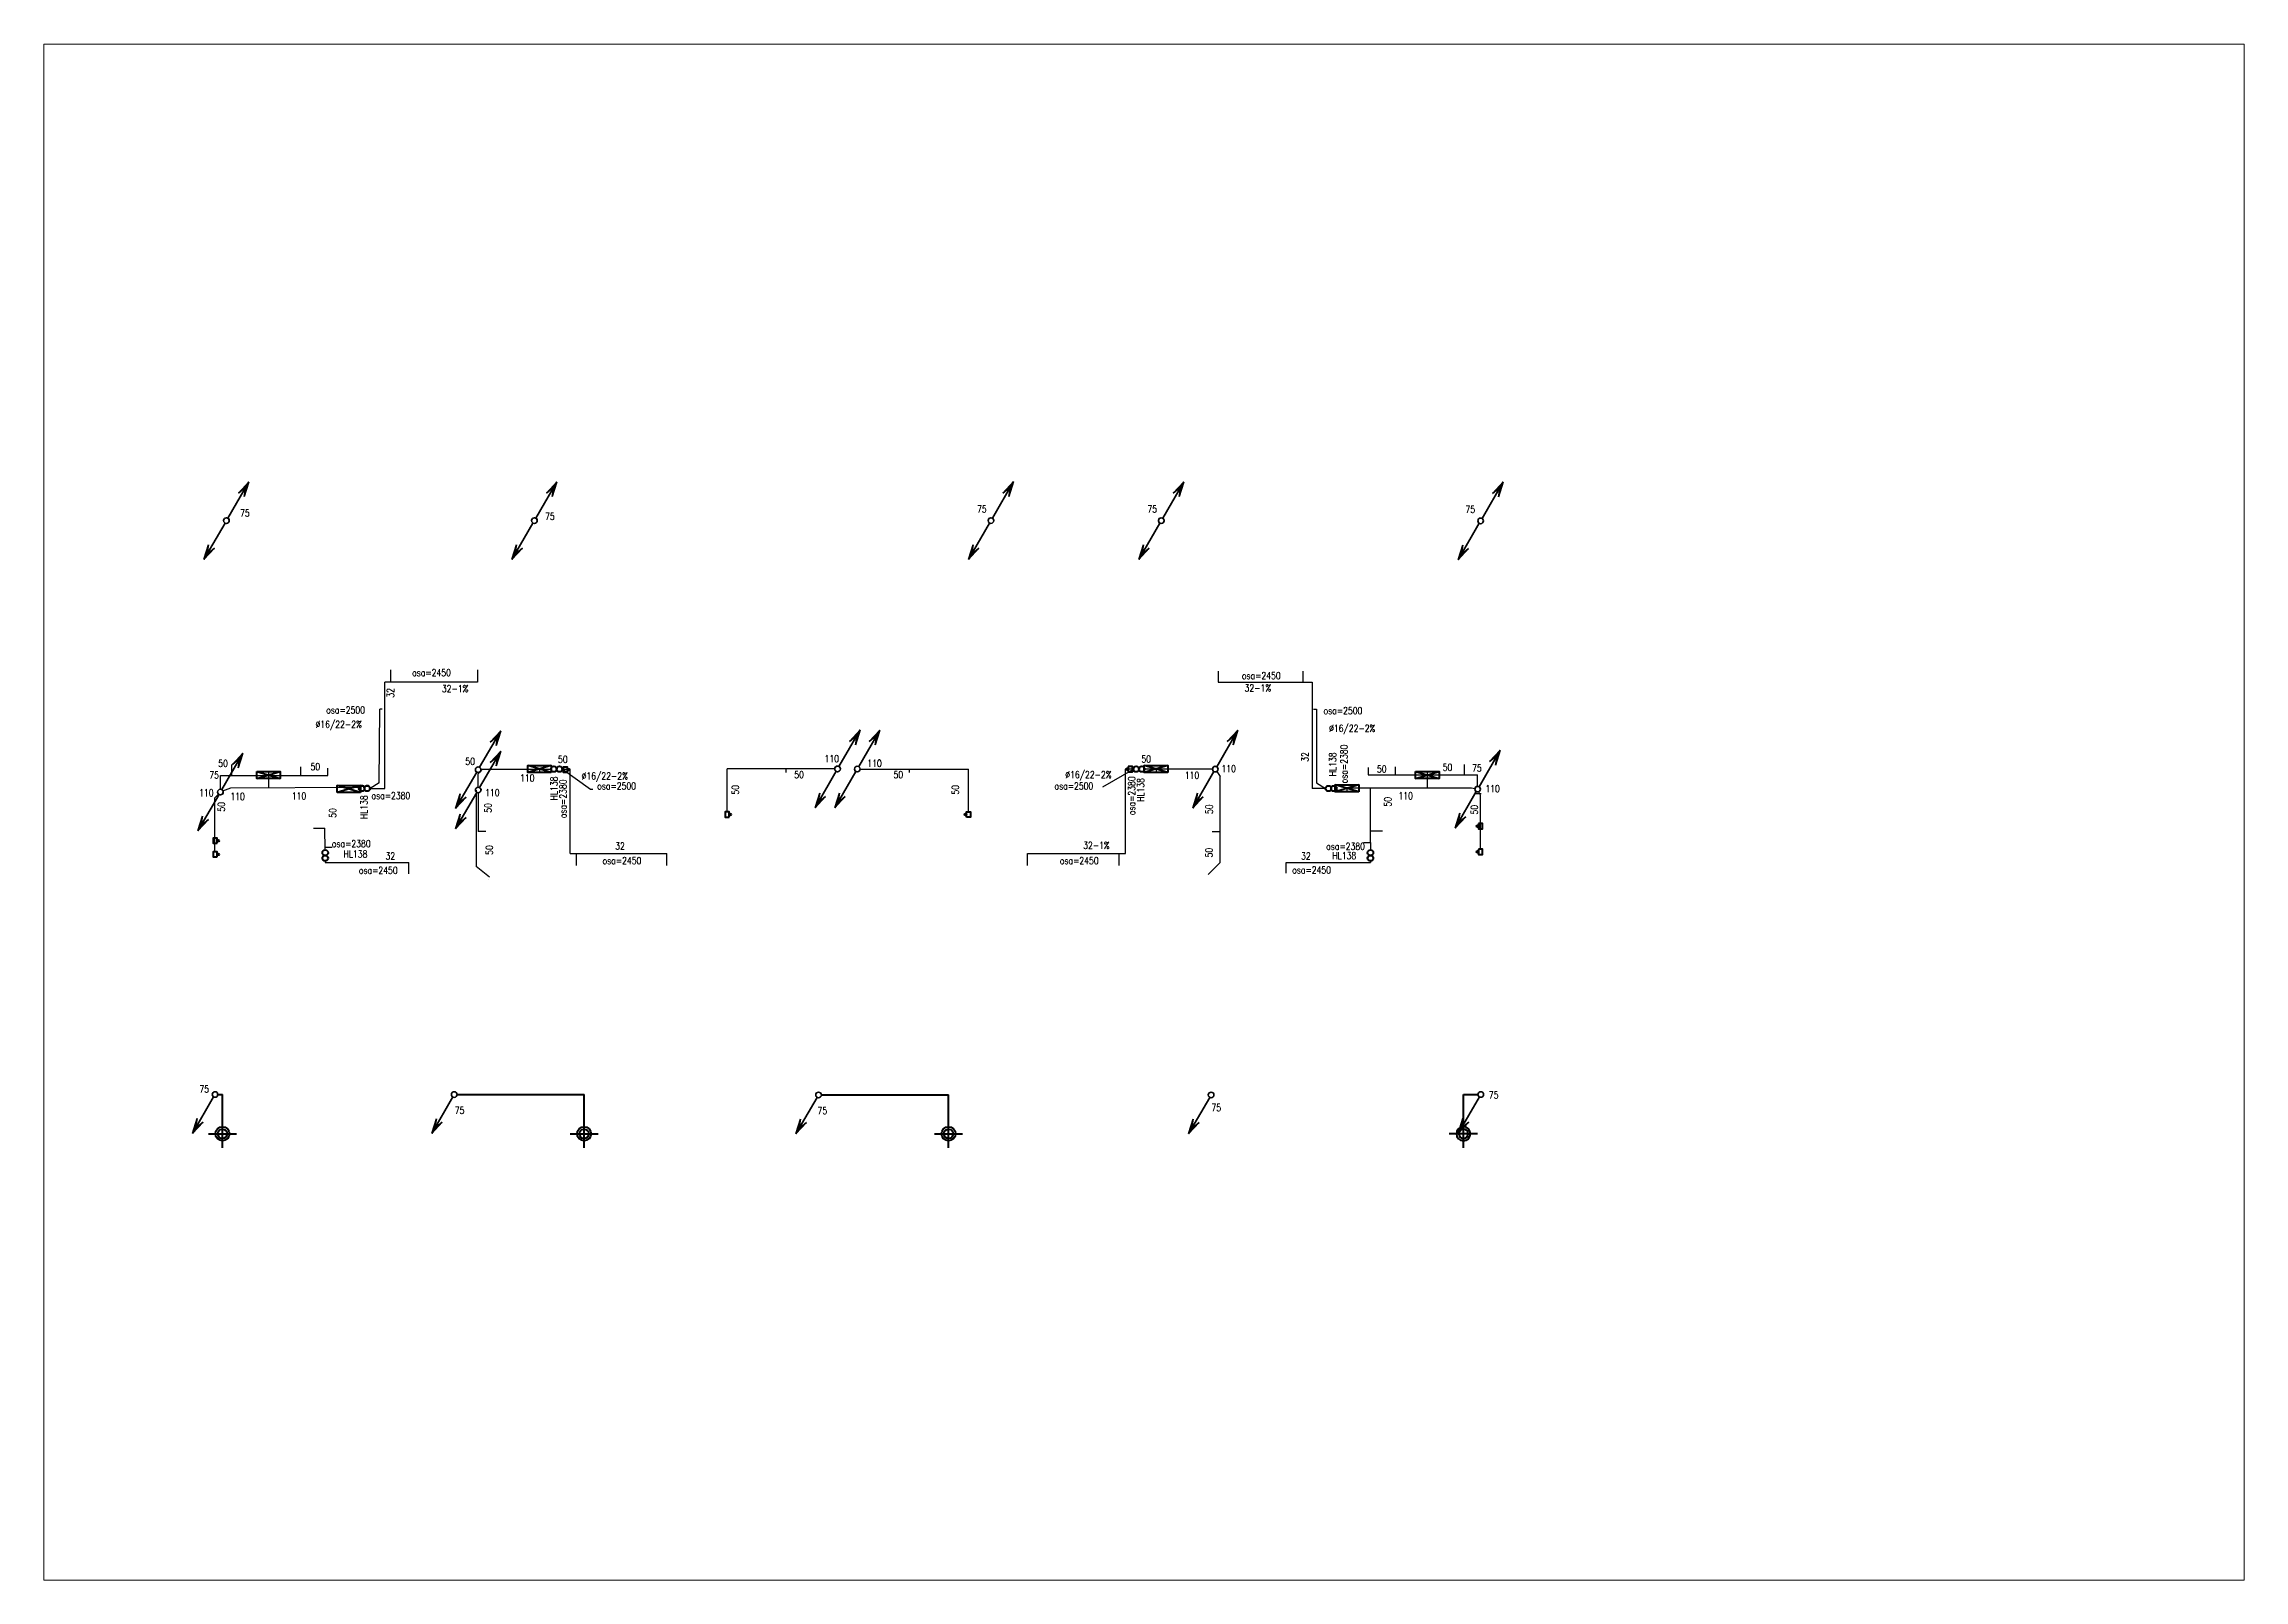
# Paper-space layout 'Layout1' of a CAD drawing. Header units: millimetres. Extents: x 29 to 260, y 20 to 181.
# The model-space entities are those that its viewports show. They can reach past a viewport. Long polylines and large blocks are cut down to what shows.
import ezdxf

# ---------------------------------------------------------------- set-up
doc = ezdxf.new("R2010")
doc.units = ezdxf.units.MM
doc.layers.get('0').update_dxf_attribs({"color": 34})
for name, color, linetype, lineweight in [('ZT_K_DES_ZAV', 34, 'DESTAKPOD', 70), ('ZT_STOUP', 34, 'Continuous', 35), ('ZT_TVAR', 34, 'Continuous', 40)]:
    doc.layers.add(name, color=color, linetype=linetype, lineweight=lineweight)
for name, color, linetype in [('ZT_K_KONDEN', 34, 'KONDENZAT'), ('ZT_K_KONDEN_ZAV', 34, 'KONDENZAT_ZAV'), ('ZT_K_PRIPOJ', 34, 'Continuous'), ('ZT_POPIS', 34, 'Continuous')]:
    doc.layers.add(name, color=color, linetype=linetype)
doc.styles.add('CARY', font='simplex.shx', dxfattribs={"height": 1.5})
doc.styles.add('SIMPLEX', font='simplex.shx')
doc.styles.get("Standard").update_dxf_attribs({"font": 'arial.ttf'})
doc.linetypes.add('DESTAKPOD', pattern='A,3,-1.5,3,-1.5,3,-1.5,["D",CARY,S=1,R=0,X=0,Y=-0.7],-2.8', length=16.3)
doc.linetypes.add('KONDENZAT', pattern='A,8,-1.5,["K",CARY,S=1,R=0,X=0,Y=-0.7],-2.8', length=12.3)
doc.linetypes.add('KONDENZAT_ZAV', pattern='A,3,-1.5,3,-1.5,3,-1.5,["K",Standard,S=1.5,R=0,X=0,Y=-0.5],-2', length=15.5)

# ---------------------------------------------------------------- blocks, each defined once
blk = doc.blocks.new('stoup')
at = {"layer": 'ZT_STOUP'}
for p, q in [((65972, -6610), (66723, -5311)), ((66723, -5311), (66349, -5717)), ((66723, -5311), (66558, -5837)), ((66349, -5717), (66618, -5493)), ((66558, -5837), (66618, -5493))]:
    blk.add_line(p, q, dxfattribs=at)
blk.add_circle((65922, -6696), 100, dxfattribs=at)
blk = doc.blocks.new('VTOK')
at = {"layer": 'ZT_TVAR'}
for p, q in [((-300, 0), (300, 0)), ((0, -300), (0, 300))]:
    blk.add_line(p, q, dxfattribs=at)
for radius in [150, 100]:
    blk.add_circle((0, 0), radius, dxfattribs=at)

msp = doc.modelspace()

# ---------------------------------------------------------------- linework, layer by layer
msp.add_line((-4110, 63780), (-4110, 63780))
msp.add_line((-4110, 63780), (-4110, 63780))
at = {"layer": 'ZT_K_DES_ZAV', "ltscale": 50}
for p, q in [((-5190, 56884), (-5093, 56884)), ((-5093, 56045), (-5093, 56884)), ((-88, 56883), (2622, 56883)), ((2622, 56045), (2622, 56883)), ((7683, 56875), (10397, 56875)), ((10397, 56045), (10397, 56875)), ((21379, 56884), (21690, 56884)), ((21379, 56045), (21379, 56884))]:
    msp.add_line(p, q, dxfattribs=at)
at = {"layer": 'ZT_K_KONDEN', "ltscale": 50}
for p, q in [((-1510, 65945), (-1510, 65685)), ((345, 65945), (345, 65685)), ((16151, 65918), (16151, 65685)), ((17951, 65917), (17951, 65685)), ((345, 65685), (-1628, 65685)), ((-1628, 63415), (-1628, 65685)), ((16151, 65685), (18156, 65685)), ((18156, 65685), (18156, 63415)), ((2154, 63828), (2324, 63828)), ((2324, 62024), (2324, 63828)), ((14173, 62024), (14173, 63828)), ((14343, 63828), (14173, 63828)), ((-1944, 63415), (-1628, 63415)), ((18440, 63415), (18156, 63415)), ((2324, 62024), (4385, 62024)), ((2460, 61770), (2460, 62024)), ((4385, 61772), (4385, 62024)), ((12081, 61772), (12081, 62024)), ((12081, 62024), (14173, 62024)), ((14036, 61770), (14036, 62024)), ((-2900, 61868), (-2900, 61835)), ((-2900, 61835), (-1115, 61835)), ((-1115, 61592), (-1115, 61835)), ((17599, 61605), (17599, 61835)), ((17599, 61835), (19396, 61835)), ((19396, 61868), (19396, 61835))]:
    msp.add_line(p, q, dxfattribs=at)
at = {"layer": 'ZT_K_KONDEN_ZAV', "ltscale": 50}
for p, q in [((-1749, 63535), (-1736, 65106)), ((-1689, 65106), (-1736, 65106)), ((18182, 65111), (18244, 65111)), ((18246, 65111), (18246, 63535)), ((2760, 63393), (2154, 63828)), ((13690, 63450), (14342, 63828)), ((-1749, 63535), (-1944, 63415)), ((18246, 63535), (18440, 63415))]:
    msp.add_line(p, q, dxfattribs=at)
at = {"layer": 'ZT_K_PRIPOJ'}
for p, q in [((-4902, 63930), (-4902, 63695)), ((-3427, 63880), (-3427, 63695)), ((-2846, 63695), (-2846, 63848)), ((7969, 63832), (5673, 63832)), ((5673, 62915), (5673, 63832)), ((6931, 63753), (6931, 63832)), ((8509, 63830), (10823, 63830)), ((9565, 63753), (9565, 63830)), ((10823, 62915), (10823, 63830)), ((14343, 63828), (14318, 63828)), ((14462, 63828), (14459, 63828)), ((16027, 63828), (14572, 63828)), ((14822, 63828), (14822, 63755)), ((19348, 63860), (19348, 63707)), ((19923, 63880), (19923, 63707)), ((21398, 63930), (21398, 63707)), ((-5137, 63398), (-5137, 63695)), ((-5137, 63695), (-2846, 63695)), ((-5081, 63362), (-4916, 63431)), ((-4916, 63431), (-2174, 63442)), ((-4110, 63780), (-4109, 63432)), ((-2909, 63439), (-2909, 63441)), ((-2399, 63442), (-2399, 63405)), ((322, 63382), (322, 61751)), ((363, 63725), (450, 63817)), ((363, 63442), (363, 63725)), ((1923, 63817), (450, 63817)), ((1673, 63812), (1673, 63755)), ((2036, 63817), (2035, 63817)), ((2178, 63817), (2153, 63817)), ((2806, 63393), (2760, 63393)), ((16119, 63778), (16189, 63669)), ((16189, 61838), (16189, 63669)), ((18896, 63426), (18896, 63340)), ((18896, 63426), (21555, 63426)), ((19348, 63707), (21683, 63707)), ((19396, 62260), (19396, 63426)), ((20610, 63426), (20610, 63780)), ((21555, 63426), (21625, 63412)), ((21683, 63460), (21683, 63707)), ((-5179, 63296), (-5258, 63215)), ((-5258, 62064), (-5258, 63215)), ((363, 63322), (363, 62500)), ((21615, 63306), (21755, 63306)), ((21743, 63275), (21709, 63346)), ((21743, 62118), (21743, 63275)), ((-3154, 62568), (-2906, 62569)), ((-2904, 62105), (-2906, 62569)), ((523, 62500), (363, 62500)), ((16023, 62500), (16189, 62500)), ((19650, 62507), (19396, 62507)), ((-2752, 62155), (-2904, 62155)), ((19248, 62260), (19396, 62260)), ((19396, 62260), (19396, 62105)), ((603, 61525), (322, 61751)), ((15937, 61578), (16189, 61838)), ((573, 61470), (573, 61470))]:
    msp.add_line(p, q, dxfattribs=at)
at = {"layer": 'ZT_TVAR'}
for p, q in [((1923, 63905), (1423, 63755)), ((1923, 63755), (1423, 63905)), ((15072, 63905), (14572, 63755)), ((15072, 63755), (14572, 63905)), ((-4360, 63630), (-3860, 63780)), ((-4360, 63780), (-3860, 63630)), ((-2149, 63480), (-2649, 63330)), ((-2149, 63330), (-2649, 63480)), ((19146, 63490), (18646, 63340)), ((19146, 63340), (18646, 63490)), ((20360, 63630), (20860, 63780)), ((20360, 63780), (20860, 63630))]:
    msp.add_line(p, q, dxfattribs=at)
for points in [[(1923, 63755), (1423, 63755), (1423, 63905), (1923, 63905)], [(2268, 63762), (2268, 63872), (2178, 63872), (2178, 63762)], [(14228, 63883), (14228, 63773), (14318, 63773), (14318, 63883)], [(15072, 63755), (14572, 63755), (14572, 63905), (15072, 63905)], [(-4360, 63780), (-3860, 63780), (-3860, 63630), (-4360, 63630)], [(19146, 63340), (18646, 63340), (18646, 63490), (19146, 63490)], [(20360, 63780), (20860, 63780), (20860, 63630), (20360, 63630)], [(5718, 62805), (5718, 62915), (5628, 62915), (5628, 62805)], [(10778, 62805), (10778, 62915), (10868, 62915), (10868, 62805)], [(21698, 62667), (21698, 62557), (21788, 62557), (21788, 62667)], [(-5202, 62245), (-5202, 62355), (-5292, 62355), (-5292, 62245)], [(-5202, 61954), (-5202, 62064), (-5292, 62064), (-5292, 61954)], [(21698, 62118), (21698, 62008), (21788, 62008), (21788, 62118)]]:
    msp.add_lwpolyline(points, close=True, dxfattribs=at)
for points in [[(-2649, 63330), (-2649, 63480), (-2149, 63480), (-2149, 63330)], [(-2149, 63330), (-2649, 63330)]]:
    msp.add_lwpolyline(points, dxfattribs=at)
for centre, radius in [((1977, 63828), 60), ((2094, 63828), 60), ((2288, 63817), 20), ((14208, 63828), 20), ((14402, 63828), 60), ((14519, 63828), 60), ((-2121, 63415), 60), ((-2004, 63415), 60), ((18500, 63415), 60), ((18617, 63415), 60), ((5738, 62860), 20), ((10758, 62860), 20), ((21678, 62612), 20), ((-5182, 62300), 20), ((-5182, 62009), 20), ((-2900, 62045), 60), ((-2900, 61928), 60), ((19396, 62045), 60), ((19396, 61928), 60), ((21678, 62063), 20)]:
    msp.add_circle(centre, radius, dxfattribs=at)
for centre, start, end in [((-2121, 63415), 346.834, 241.5414), ((-2004, 63415), 341.9985, 193.166)]:
    msp.add_arc(centre, 60, start, end, dxfattribs=at)

# ---------------------------------------------------------------- block references
at = {"layer": 'ZT_STOUP', "xscale": 0.6, "yscale": 0.6, "zscale": 0.6}
for p in [(-44562, 73149), (-37991, 73149), (-28252, 73150), (-24618, 73149), (-17807, 73144), (-39191, 67834), (-31524, 67850), (-31104, 67847), (-23466, 67846), (-44690, 67356), (-39191, 67400), (-17870, 67418)]:
    msp.add_blockref('stoup', p, dxfattribs=at)
at = {"layer": 'ZT_STOUP', "xscale": 0.6, "yscale": 0.6, "zscale": 0.6, "rotation": 180}
for p in [(34545, 65114), (41115, 65114), (50854, 65114), (54488, 65113), (61300, 65109), (39916, 59798), (47582, 59815), (48003, 59812), (55640, 59810), (34417, 59321), (39916, 59365), (61237, 59383), (34303, 52866), (39405, 52865), (47176, 52857), (55551, 52857), (61303, 52866)]:
    msp.add_blockref('stoup', p, dxfattribs=at)
at = {"layer": 'ZT_TVAR'}
for p in [(-5093, 56045), (2622, 56045), (10397, 56045)]:
    msp.add_blockref('VTOK', p, dxfattribs=at)
at = {"layer": 'ZT_TVAR', "xscale": -1}
msp.add_blockref('VTOK', (21379, 56045), dxfattribs=at)

# ---------------------------------------------------------------- texts
at = {"layer": 'ZT_POPIS', "style": 'SIMPLEX', "width": 0.8}
for s, p in [('75', (-4717, 69221)), ('75', (1788, 69146)), ('75', (11003, 69304)), ('75', (14637, 69304)), ('75', (21425, 69299)), ('osa=2450', (-1047, 65813)), ('osa=2450', (16654, 65751)), ('32-1%%%', (-412, 65470)), ('32-1%%%', (16711, 65485)), ('%%C16/22-2%%%', (-3108, 64711)), ('osa=2500', (-2880, 65015)), ('osa=2500', (18396, 64998)), ('%%C16/22-2%%%', (18513, 64625)), ('50', (-5183, 63875)), ('50', (-3214, 63807)), ('50', (89, 63922)), ('50', (2065, 63962)), ('110', (7751, 63978)), ('110', (8663, 63880)), ('50', (14510, 63971)), ('110', (16217, 63764)), ('50', (19535, 63758)), ('50', (20938, 63790)), ('75', (21564, 63780)), ('110', (-5591, 63247)), ('75', (-5373, 63625)), ('110', (510, 63251)), ('110', (1255, 63566)), ('osa=2500', (2902, 63390)), ('50', (7105, 63635)), ('50', (9222, 63638)), ('osa=2500', (12656, 63390)), ('%%C16/22-2%%%', (12886, 63632)), ('110', (15435, 63619)), ('110', (21848, 63335)), ('110', (-4924, 63169)), ('110', (-3613, 63180)), ('osa=2380', (-1914, 63184)), ('110', (19994, 63183)), ('osa=2380', (-2759, 62163)), ('HL138', (-2510, 61940)), ('32', (-1614, 61898)), ('32', (3286, 62110)), ('32-1%%%', (13268, 62125)), ('32', (17916, 61898)), ('osa=2380', (18451, 62108)), ('HL138', (18584, 61904)), ('osa=2450', (-2183, 61592)), ('osa=2450', (3016, 61798)), ('osa=2450', (12770, 61798)), ('osa=2450', (17727, 61601)), ('75', (-5586, 56929)), ('75', (21923, 56800)), ('75', (-137, 56471)), ('75', (7602, 56465)), ('75', (16006, 56531))]:
    msp.add_text(s, height=150, dxfattribs=at).set_placement(p)
for s, rotation, p in [('32', 90, (-1433, 65352)), ('osa=2380', 90, (18904, 63524)), ('32', 90, (18076, 63985)), ('HL138', 90, (18664, 63675)), ('HL138', 90, (2053, 63161)), ('osa=2380', 90, (2246, 62780)), ('%%C16/22-2%%%', 360, (2568, 63605)), ('50', 90, (5922, 63284)), ('50', 90, (10616, 63284)), ('osa=2380', 90, (14375, 62846)), ('HL138', 90, (14567, 63128)), ('50', 90, (-5039, 62920)), ('50', 90, (-2665, 62790)), ('HL138', 90, (-1997, 62760)), ('50', 90, (644, 62897)), ('50', 90, (16031, 62870)), ('50', 90, (19842, 63029)), ('50', 90, (21688, 62859)), ('50', 90, (676, 61998)), ('50', 90, (16028, 61942))]:
    msp.add_text(s, height=150, rotation=rotation, dxfattribs=at).set_placement(p)

psp = doc.layouts.get("Layout1")

# ---------------------------------------------------------------- viewports
at = {"layer": '0'}
psp.add_viewport(center=(144.23, 100.75), size=(230.77, 161.2053), view_center_point=(14565.86, 62912.36), view_height=32783.8021, dxfattribs=at)

doc.saveas('drawing.dxf')
